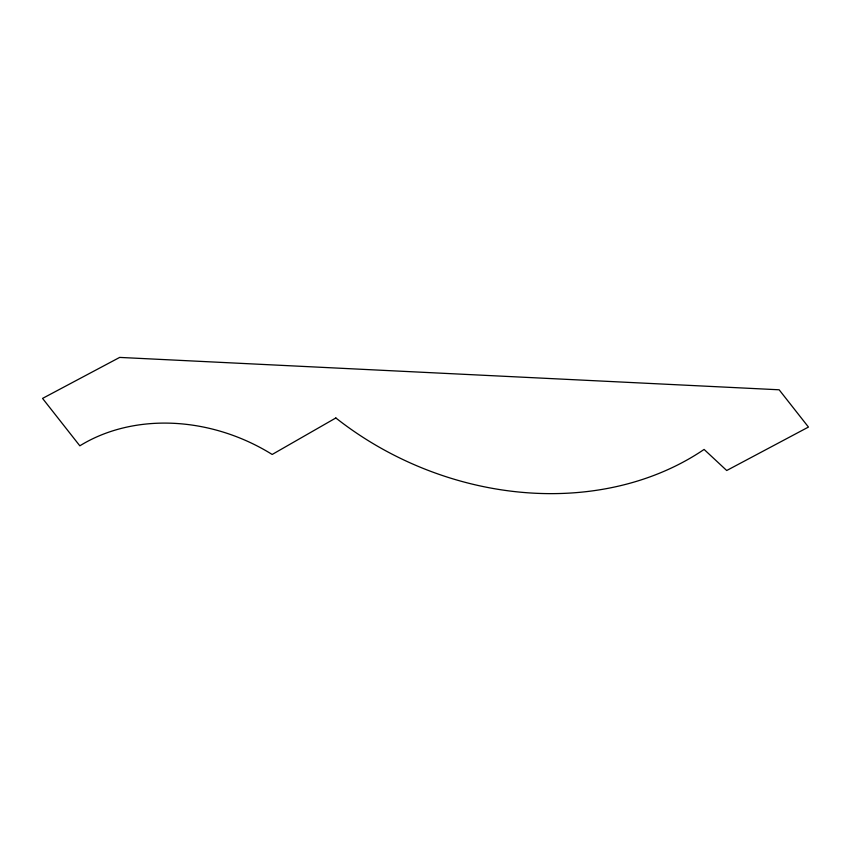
<?xml version="1.0" encoding="UTF-8"?>
<svg xmlns="http://www.w3.org/2000/svg" width="851" height="851" viewBox="0 0 851 851"><rect width="100%" height="100%" fill="white"/><g stroke="black" fill="none" stroke-linecap="round" stroke-linejoin="round"><path stroke-width="1.28" d="M335.847 417.969L272.182 454.466A172.54 141.681 24.2 0 0 79.834 445.818L42.55 398.406L119.672 357.409L779.144 389.79L808.45 427.064L726.711 470.507L704.096 449.434A294.616 241.918 24.2 0 1 335.847 417.969"/></g></svg>
